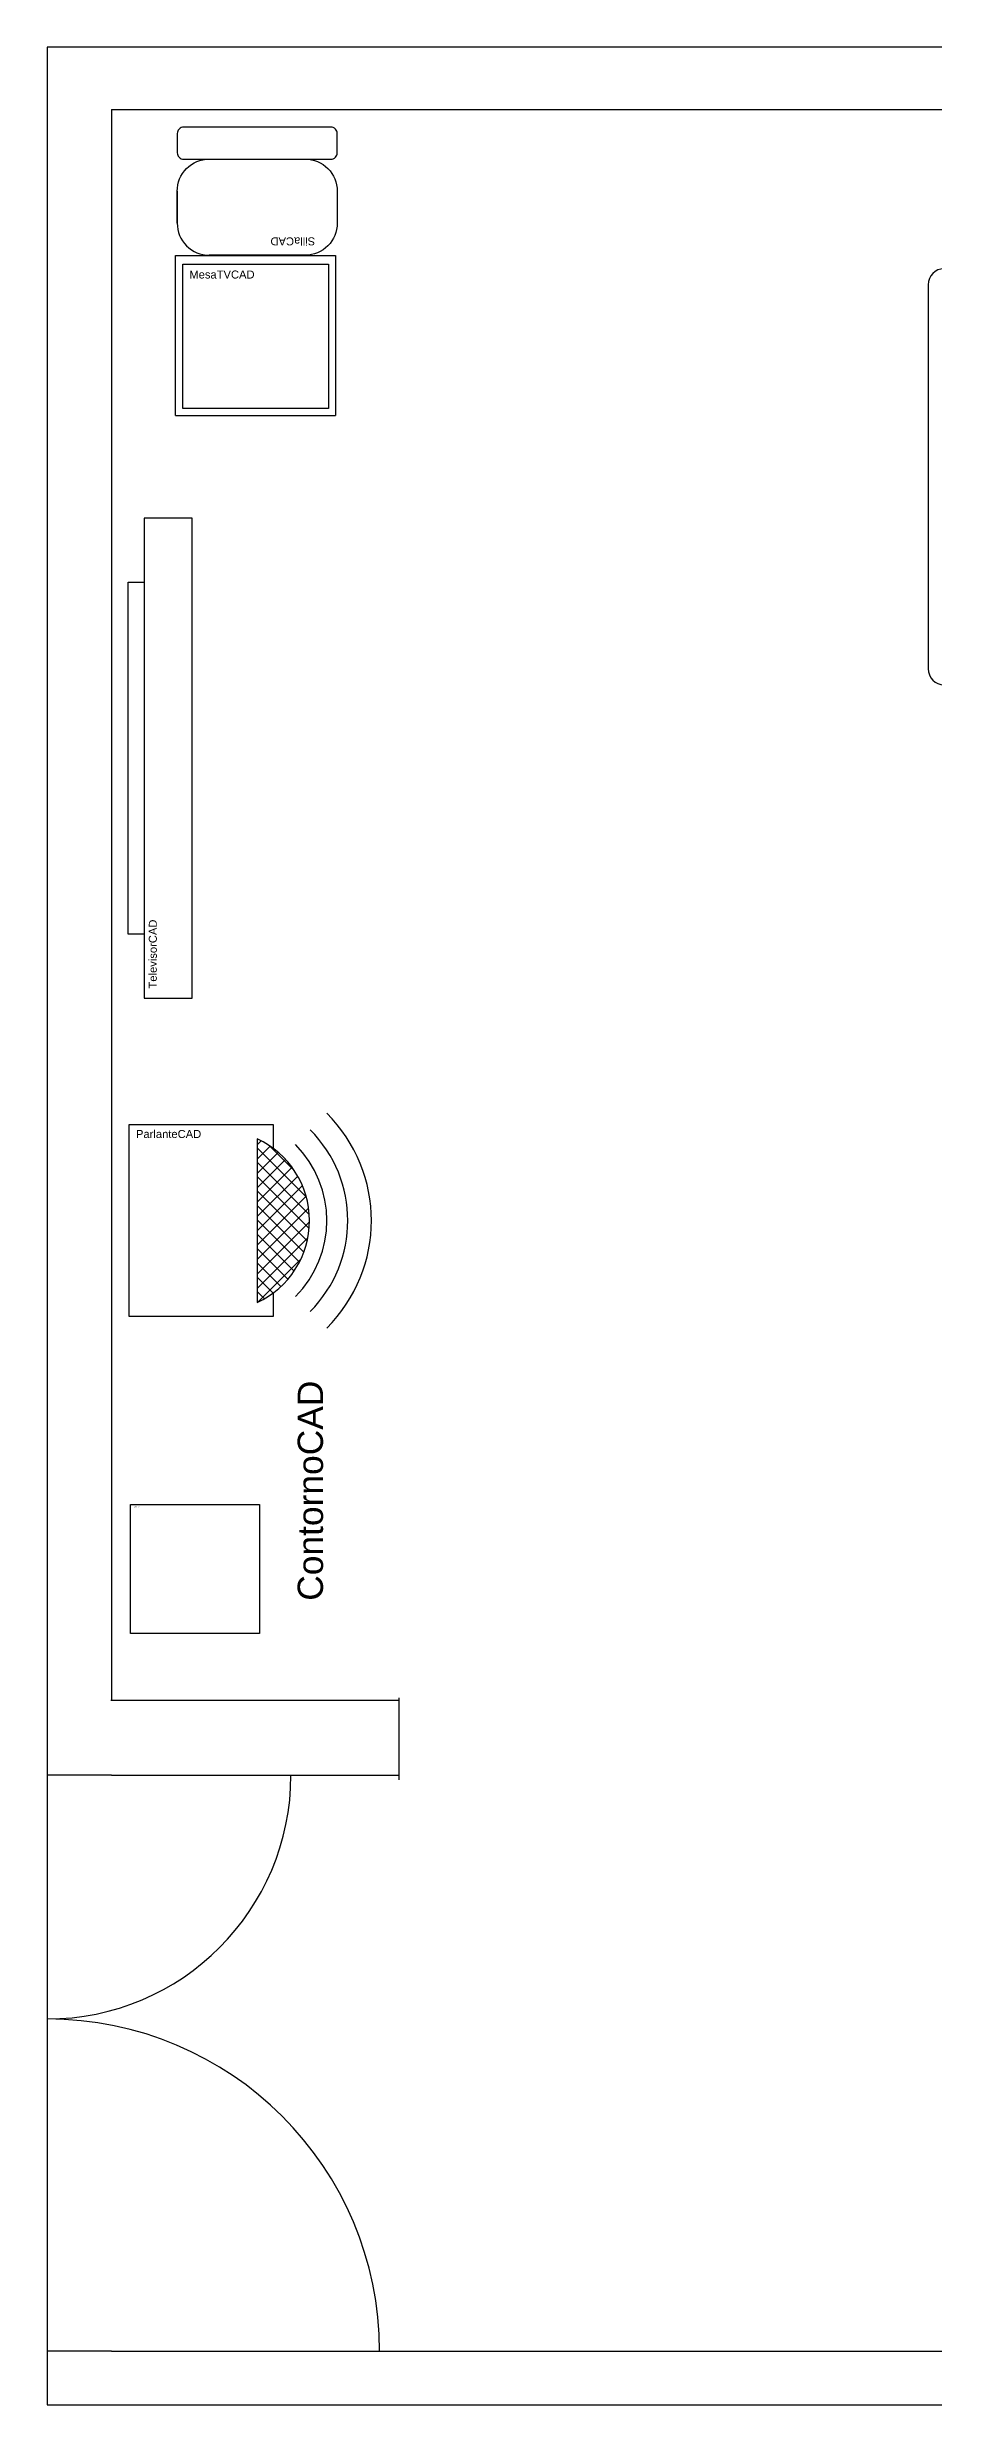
# Model space of a CAD drawing. Header units: centimetres. Extents: x 33 to 863, y 15 to 752.
# Drawn here: x 33 to 310, y 15 to 752 of the extents above; entities that cross this region are included whole.
import ezdxf

# ---------------------------------------------------------------- set-up
doc = ezdxf.new("R2010")
doc.units = ezdxf.units.CM
doc.styles.get("Standard").update_dxf_attribs({"font": 'arial.ttf'})

# ---------------------------------------------------------------- blocks, each defined once
blk = doc.blocks.new('ContornoCAD')
at = {"color": 7}
for p, q in [((16.75, 830.1), (0, 830.1)), ((0, 830.1), (0, 0)), ((736.76, 830.1), (16.75, 830.1)), ((16.75, 810.01), (16.75, 830.1)), ((196.75, 810.01), (196.75, 830.1)), ((736.76, 20.09), (736.76, 830.1)), ((16.75, 810.01), (16.75, 20.09)), ((196.75, 810.01), (196.75, 720)), ((220.24, 810.18), (220.24, 720.18)), ((717.28, 810.01), (220.24, 810.01)), ((717.28, 810.01), (717.28, 20.09)), ((736.76, 0), (736.76, 810.01)), ((195.29, 720.17), (220.97, 720.17))]:
    blk.add_line(p, q, dxfattribs=at)
for centre, radius, start, end in [((16.75, 830.1), 103.84, 270.00007, 0), ((196.75, 830.1), 76.16, 180, 270)]:
    blk.add_arc(centre, radius, start, end, dxfattribs=at)
blk.add_attdef('NOMBRE', (251.28, 743.93), '', height=7.91)
for tag, p, height, flags in [('MATERIAL', (250.95, 732.48), 7.91, 1), ('CANTIDAD', (250.39, 720.31), 7.91, 3), ('PRECIO', (250.39, 707.6), 7.91, 9), ('REFERENCIA', (250.24, 694.36), 2.5, 5)]:
    blk.add_attdef(tag, p, '', height=height, dxfattribs=dict(flags=flags))
blk = doc.blocks.new('BancaCAD')
for p, q in [((0, 0), (0, 40.32)), ((0, 40.32), (40.32, 40.32)), ((40.32, 40.32), (40.32, 0)), ((40.32, 0), (0, 0))]:
    blk.add_line(p, q)
blk.add_attdef('NOMBRE', (1.13, 39.39), '', height=0.252)
for tag, p, flags in [('MATERIAL', (1.18, 38.54), 1), ('PRECIO', (1.18, 37.14), 9), ('CANTIDAD', (1.27, 37.84), 3), ('REFERENCIA', (1.36, 36.18), 5)]:
    blk.add_attdef(tag, p, '', height=0.252, dxfattribs=dict(flags=flags))
blk = doc.blocks.new('ParlanteCAD')
for p, q in [((0, 60), (45, 60)), ((0, 0), (0, 60)), ((45, 60), (45, 52.6)), ((40, 55.57), (40, 4.43)), ((45, 7.4), (45, 0)), ((45, 0), (0, 0))]:
    blk.add_line(p, q)
at = {"linetype": 'Continuous'}
for p, q in [((40, 53.73), (41.23, 54.96)), ((40, 49.24), (44.04, 53.28)), ((55.37, 37.36), (40, 52.73)), ((51.67, 45.55), (43.72, 53.49)), ((40, 44.75), (46.58, 51.33)), ((40, 40.26), (48.86, 49.12)), ((56.28, 31.96), (40, 48.24)), ((40, 35.77), (50.89, 46.66)), ((40, 31.28), (52.66, 43.94)), ((56.24, 27.51), (40, 43.75)), ((40, 26.79), (54.14, 40.93)), ((55.62, 23.64), (40, 39.26)), ((40, 22.3), (55.3, 37.6)), ((54.58, 20.18), (40, 34.77)), ((40, 17.81), (56.08, 33.89)), ((53.2, 17.07), (40, 30.28)), ((40, 13.32), (56.34, 29.67)), ((51.53, 14.25), (40, 25.79)), ((40, 8.83), (55.84, 24.67)), ((49.59, 11.7), (40, 21.3)), ((47.4, 9.41), (40, 16.81)), ((40.16, 4.5), (53.67, 18.01)), ((44.95, 7.37), (40, 12.31)), ((42.24, 5.59), (40, 7.82))]:
    blk.add_line(p, q, dxfattribs=at)
for radius, start, end in [(47.51, 315, 45), (28.17, 294.82053, 65.17947), (33.6, 315, 45), (40.14, 315, 45)]:
    blk.add_arc((28.17, 30), radius, start, end)
for tag, p, flags in [('MATERIAL', (1.81, 51.58), 1), ('CANTIDAD', (1.49, 47.67), 3), ('PRECIO', (2.2, 43.4), 9), ('REFERENCIA', (1.91, 39.46), 5)]:
    blk.add_attdef(tag, p, '', height=2.5, dxfattribs=dict(flags=flags))
blk.add_attdef('NOMBRE', (2.14, 55.82), '', height=2.5)
blk = doc.blocks.new('TelevisorCAD')
for p, q in [((150, 15), (0, 15)), ((0, 15), (0, 0)), ((20, 20), (130, 20)), ((20, 15), (20, 20)), ((130, 15), (20, 15)), ((130, 20), (130, 15)), ((150, 0), (150, 15)), ((0, 0), (150, 0))]:
    blk.add_line(p, q)
for tag, p, flags in [('MATERIAL', (2.81, 7.68), 1), ('PRECIO', (28.27, 11.02), 9), ('REFERENCIA', (28.83, 7.6), 5), ('CANTIDAD', (2.81, 4.26), 3)]:
    blk.add_attdef(tag, p, '', height=2.5, dxfattribs=dict(flags=flags))
blk.add_attdef('NOMBRE', (3.05, 11.02), '', height=2.5)
blk = doc.blocks.new('MesaTVCAD')
for p, q in [((0, 0), (0, 50)), ((0, 50), (50, 50)), ((2.3, 47.3), (47.78, 47.3)), ((2.3, 2.23), (2.3, 47.3)), ((47.78, 47.3), (47.78, 2.23)), ((50, 50), (50, 0)), ((0, 0), (50, 0)), ((47.78, 2.23), (2.3, 2.23))]:
    blk.add_line(p, q)
blk.add_attdef('NOMBRE', (4.36, 42.85), '', height=2.5)
for tag, p, flags in [('CANTIDAD', (3.97, 35.07), 3), ('MATERIAL', (4.36, 38.86), 1), ('PRECIO', (4.65, 30.9), 9), ('REFERENCIA', (4.72, 27.18), 5)]:
    blk.add_attdef(tag, p, '', height=2.5, dxfattribs=dict(flags=flags))
blk = doc.blocks.new('SillaCAD')
for points in [[(48, 30), (48, 20, -0.414214), (38, 10), (8, 10, -0.414214), (-2, 20), (-2, 30, -0.414214), (8, 40), (38, 40)], [(48, 20), (48, 30, 0.414214), (38, 40)]]:
    blk.add_lwpolyline(points, format="xyb")
blk.add_lwpolyline([(46, 10), (0, 10, 0.414214), (-2, 8), (-2, 2, 0.414214), (0, 0), (46, 0, 0.414214), (48, 2), (48, 8, 0.414214)], format="xyb", close=True)
blk.add_attdef('NOMBRE', (4.9, 34.44), '', height=2.5)
for tag, p, flags in [('CANTIDAD', (4.77, 27.02), 3), ('MATERIAL', (4.9, 31.12), 1), ('PRECIO', (4.9, 22.91), 9), ('REFERENCIA', (4.91, 19.33), 5)]:
    blk.add_attdef(tag, p, '', height=2.5, dxfattribs=dict(flags=flags))
blk = doc.blocks.new('MesaCAD')
for p, q in [((120, 130), (0, 130)), ((-5, 125), (-5, 5)), ((125, 5), (125, 125)), ((0, 0), (120, 0))]:
    blk.add_line(p, q)
for centre, start, end in [((0, 125), 90, 180), ((120, 125), 0, 90), ((0, 5), 180, 270), ((120, 5), 270, 0)]:
    blk.add_arc(centre, 5, start, end)
for centre in [(35, 65), (85, 65)]:
    blk.add_ellipse(centre, major_axis=(5, 0), ratio=0.5)
blk.add_attdef('NOMBRE', (2.44, 122.91), '', height=2.5)
for tag, p, flags in [('MATERIAL', (2.39, 118.9), 1), ('CANTIDAD', (2.18, 114.86), 3), ('PRECIO', (2.59, 110.6), 9), ('REFERENCIA', (3.63, 106.41), 5)]:
    blk.add_attdef(tag, p, '', height=2.5, dxfattribs=dict(flags=flags))

msp = doc.modelspace()

# ---------------------------------------------------------------- block references
for name, p, rotation, values in [('ContornoCAD', (863.36, 15.15), 90, {'NOMBRE': 'ContornoCAD'}), ('SillaCAD', (121.89, 726.91), 180, {'NOMBRE': 'SillaCAD'}), ('TelevisorCAD', (78.54, 454.7), 90, {'NOMBRE': 'TelevisorCAD'})]:
    msp.add_blockref(name, p, dxfattribs=dict(rotation=rotation)).add_auto_attribs(values)
for name, p, values in [('MesaTVCAD', (73.32, 636.76), {'NOMBRE': 'MesaTVCAD'}), ('MesaCAD', (313.47, 552.67), {'NOMBRE': 'MesaCAD'}), ('ParlanteCAD', (58.87, 355.21), {'NOMBRE': 'ParlanteCAD'}), ('BancaCAD', (59.26, 256.21), {'NOMBRE': 'BancaCAD'})]:
    msp.add_blockref(name, p).add_auto_attribs(values)

doc.saveas('drawing.dxf')
